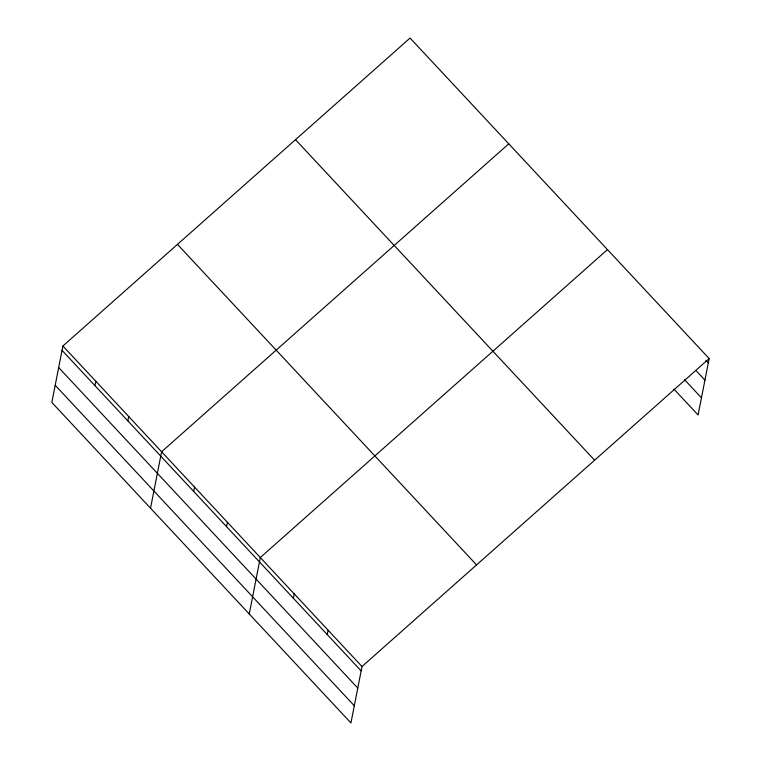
<?xml version="1.0" encoding="UTF-8"?>
<svg xmlns="http://www.w3.org/2000/svg" width="761" height="761" viewBox="0 0 761 761"><rect width="100%" height="100%" fill="white"/><g stroke="black" fill="none" stroke-linecap="round" stroke-linejoin="round"><path stroke-width="1.14" d="M62.906 345.998L51.834 402.426L350.935 722.95L362.008 666.522L709.166 358.574L410.065 38.05L62.906 345.998L362.008 666.522M94.944 385.618L95.8 381.251M127.848 420.881L128.704 416.514M150.535 508.196L161.608 451.768L508.767 143.819M193.655 491.387L194.512 487.021M226.55 526.65L227.406 522.284M249.237 613.975L260.31 557.537L607.478 249.598M293.356 598.232L294.212 593.865M327.249 634.56L328.105 630.194M709.166 358.574L698.094 415.002L673.885 389.061M705.894 360.343L708.31 362.94M696.068 370.607L704.943 380.12M684.519 379.663L701.471 397.822M295.496 139.672L594.607 460.196M177.465 244.376L476.567 564.9M62.041 350.364L361.152 670.888M58.673 367.544L357.784 688.068M55.201 385.247L354.312 705.77"/></g></svg>
